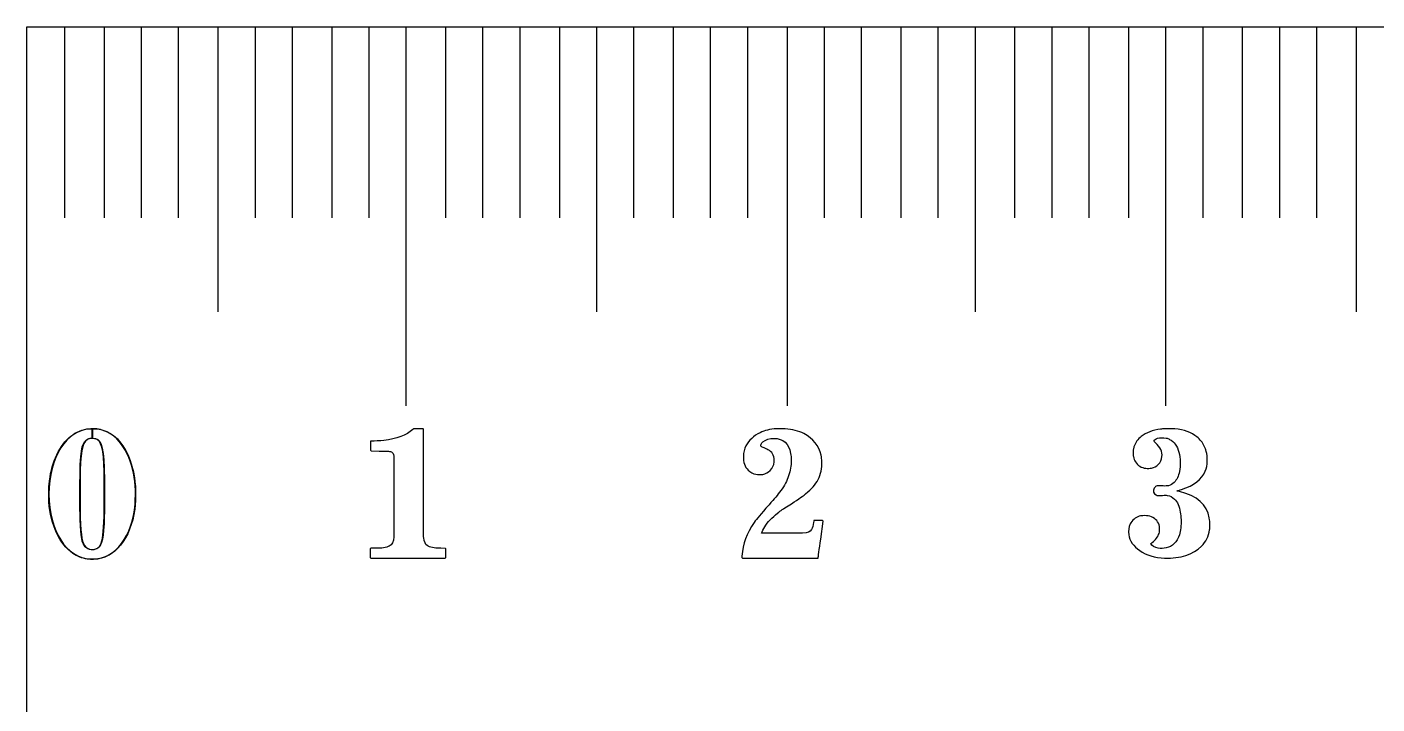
# Model space of a CAD drawing. Extents: x 0.09 to 7.29, y 6.89 to 11.9.
# Drawn here: x 0.104 to 1.504, y 9.539 to 10.241 of the extents above; entities that cross this region are included whole.
import ezdxf

# ---------------------------------------------------------------- set-up
doc = ezdxf.new("R2010")
doc.units = 0
doc.layers.add('Laag_1', color=7, linetype='CONTINUOUS')

msp = doc.modelspace()

# ---------------------------------------------------------------- linework, layer by layer
at = {"layer": 'Laag_1', "color": 1}
msp.add_lwpolyline([(0.104235, 8.773774), (0.104235, 10.240925), (7.257572, 10.240925), (7.257572, 8.773774)], close=True, dxfattribs=at)
at = {"layer": 'Laag_1', "color": 7}
for points in [[(0.143099, 10.240551), (0.143099, 10.042942)], [(0.184161, 10.240551), (0.184161, 10.042942)], [(0.222656, 10.240551), (0.222656, 10.042942)], [(0.261151, 10.240551), (0.261151, 10.042942)], [(0.302212, 10.240551), (0.302212, 9.945422)], [(0.340708, 10.240551), (0.340708, 10.042942)], [(0.379203, 10.240551), (0.379203, 10.042942)], [(0.420264, 10.240551), (0.420264, 10.042942)], [(0.458759, 10.240551), (0.458759, 10.042942)], [(0.497254, 10.240551), (0.497254, 9.8479)], [(0.538316, 10.240551), (0.538316, 10.042942)], [(0.576811, 10.240551), (0.576811, 10.042942)], [(0.615306, 10.240551), (0.615306, 10.042942)], [(0.656367, 10.240551), (0.656367, 10.042942)], [(0.694862, 10.240551), (0.694862, 9.945422)], [(0.733358, 10.240551), (0.733358, 10.042942)], [(0.774419, 10.240551), (0.774419, 10.042942)], [(0.812914, 10.240551), (0.812914, 10.042942)], [(0.85141, 10.240551), (0.85141, 10.042942)], [(0.892471, 10.240551), (0.892471, 9.8479)], [(0.930966, 10.240551), (0.930966, 10.042942)], [(0.969461, 10.240551), (0.969461, 10.042942)], [(1.010523, 10.240551), (1.010523, 10.042942)], [(1.049017, 10.240551), (1.049017, 10.042942)], [(1.087513, 10.240551), (1.087513, 9.945422)], [(1.128575, 10.240551), (1.128575, 10.042942)], [(1.16707, 10.240551), (1.16707, 10.042942)], [(1.205565, 10.240551), (1.205565, 10.042942)], [(1.246626, 10.240551), (1.246626, 10.042942)], [(1.285121, 10.240551), (1.285121, 9.8479)], [(1.323616, 10.240551), (1.323616, 10.042942)], [(1.364678, 10.240551), (1.364678, 10.042942)], [(1.403173, 10.240551), (1.403173, 10.042942)], [(1.441668, 10.240551), (1.441668, 10.042942)], [(1.48273, 10.240551), (1.48273, 9.945422)]]:
    msp.add_lwpolyline(points, dxfattribs=at)
at = {"layer": 'Laag_1', "color": 3}
for points in [[(0.166349, 9.823988), (0.16769, 9.824221), (0.171882, 9.824221), (0.176073, 9.824221), (0.177331, 9.824026)], [(0.170726, 9.81437), (0.171753, 9.814415), (0.171753, 9.819321), (0.171753, 9.824227), (0.170475, 9.824171)], [(0.172742, 9.8242), (0.172093, 9.8242), (0.172093, 9.819296), (0.172093, 9.814392), (0.172631, 9.814392)], [(0.515449, 9.767935), (0.515415, 9.823606), (0.515107, 9.823925), (0.514799, 9.824244), (0.510126, 9.824233), (0.505441, 9.824233), (0.504529, 9.823424)], [(0.171807, 9.814129), (0.170206, 9.814129), (0.169402, 9.813923)], [(0.461624, 9.81125), (0.460473, 9.81125), (0.46045, 9.806519), (0.460416, 9.801778), (0.460758, 9.801447), (0.4611, 9.801116), (0.469478, 9.801071)], [(0.216581, 9.766336), (0.216731, 9.764701), (0.216731, 9.756528), (0.216731, 9.748355), (0.216584, 9.746678)], [(1.278159, 9.765025), (1.276242, 9.765025), (1.275487, 9.764653)], [(0.927417, 9.709562), (0.930032, 9.728402), (0.929699, 9.728746), (0.929367, 9.72909), (0.924917, 9.72909), (0.920468, 9.72909), (0.920422, 9.728838)], [(0.886537, 9.715674), (0.866091, 9.715674), (0.866172, 9.715995)], [(1.270075, 9.704566), (1.269939, 9.705006), (1.270503, 9.705536)], [(0.464622, 9.700113), (0.460861, 9.700113), (0.460553, 9.699794), (0.460245, 9.699475), (0.460245, 9.69504), (0.460245, 9.690606), (0.460553, 9.690287), (0.460861, 9.689968), (0.499457, 9.689968), (0.538053, 9.689968), (0.53836, 9.690287), (0.538668, 9.690606), (0.538668, 9.695052), (0.538668, 9.699497), (0.53836, 9.699794), (0.538041, 9.70009), (0.533596, 9.700147)], [(0.845749, 9.692132), (0.845668, 9.690664), (0.845989, 9.69032), (0.846322, 9.689987), (0.885505, 9.689987), (0.924677, 9.689987), (0.924745, 9.690366)], [(0.170035, 9.688987), (0.171544, 9.688927), (0.169532, 9.688927)], [(0.173771, 9.68889), (0.171547, 9.688925), (0.17335, 9.688988)]]:
    msp.add_lwpolyline(points, dxfattribs=at)
for points in [[(0.881537, 9.824187)], [(1.285206, 9.82421)], [(0.166765, 9.689035)], [(0.173943, 9.699057)]]:
    msp.add_lwpolyline(points, close=True, dxfattribs=at)
for points in [[(0.170475, 9.824171), (0.145176, 9.82308), (0.12699, 9.794673), (0.126988, 9.756247)], [(0.133741, 9.794043), (0.141156, 9.811453), (0.152091, 9.821494), (0.166349, 9.823988)], [(0.199974, 9.810955), (0.193373, 9.819067), (0.182834, 9.824193), (0.172742, 9.8242)], [(0.177331, 9.824026), (0.186737, 9.822571), (0.194503, 9.818159), (0.200299, 9.810976)], [(0.504529, 9.823424), (0.497644, 9.817325), (0.487591, 9.813552), (0.474209, 9.812048)], [(0.864669, 9.820081), (0.858007, 9.816939), (0.852732, 9.812077), (0.849888, 9.806458)], [(0.881537, 9.824187), (0.874623, 9.823625), (0.869577, 9.822398), (0.864669, 9.820081)], [(0.890711, 9.824152), (0.889266, 9.824255), (0.882684, 9.82429), (0.881537, 9.824187)], [(0.909976, 9.819118), (0.904426, 9.821973), (0.898153, 9.823613), (0.890711, 9.824152)], [(0.927853, 9.79662), (0.925858, 9.806298), (0.919585, 9.814187), (0.909976, 9.819118)], [(1.259893, 9.816148), (1.258551, 9.815099), (1.256319, 9.812856), (1.255428, 9.811649)], [(1.279963, 9.823759), (1.271743, 9.822733), (1.265068, 9.820207), (1.259893, 9.816148)], [(1.27675, 9.814242), (1.279151, 9.81502), (1.282726, 9.815111), (1.285657, 9.814468)], [(1.285206, 9.82421), (1.282714, 9.824041), (1.281124, 9.823905), (1.279963, 9.823759)], [(1.294734, 9.824007), (1.293042, 9.824165), (1.28657, 9.8243), (1.285206, 9.82421)], [(1.317611, 9.815641), (1.31168, 9.82041), (1.304306, 9.823105), (1.294734, 9.824007)], [(1.325233, 9.80618), (1.323407, 9.809879), (1.320904, 9.812991), (1.317611, 9.815641)], [(0.159468, 9.786769), (0.160128, 9.79943), (0.160946, 9.804913), (0.162728, 9.808625)], [(0.169402, 9.813923), (0.162265, 9.812096), (0.160085, 9.804828), (0.159506, 9.780923)], [(0.162728, 9.808625), (0.164405, 9.81212), (0.167333, 9.814223), (0.170726, 9.81437)], [(0.183909, 9.787589), (0.18288, 9.808267), (0.18021, 9.814122), (0.171807, 9.814129)], [(0.172631, 9.814392), (0.1808, 9.814392), (0.183283, 9.807835), (0.184331, 9.7835)], [(0.216265, 9.745986), (0.21844, 9.772014), (0.212551, 9.7955), (0.199974, 9.810955)], [(0.200299, 9.810976), (0.209389, 9.799711), (0.214907, 9.784581), (0.216581, 9.766336)], [(0.474209, 9.812048), (0.470436, 9.811626), (0.464474, 9.81125), (0.461624, 9.81125)], [(0.469478, 9.801071), (0.476545, 9.801037), (0.478061, 9.800991), (0.479167, 9.800832)], [(0.849888, 9.806458), (0.848214, 9.803144), (0.847377, 9.799716), (0.847228, 9.795656)], [(0.865357, 9.806401), (0.864841, 9.807399), (0.865713, 9.809107), (0.867467, 9.810495)], [(0.86647, 9.805323), (0.866, 9.80561), (0.865541, 9.806069), (0.865357, 9.806401)], [(0.870139, 9.803626), (0.868281, 9.804452), (0.86663, 9.80522), (0.86647, 9.805323)], [(0.867467, 9.810495), (0.870437, 9.812869), (0.874508, 9.814176), (0.878866, 9.814176)], [(0.874267, 9.801608), (0.873854, 9.801883), (0.871997, 9.802789), (0.870139, 9.803626)], [(0.879198, 9.789785), (0.879691, 9.79467), (0.877765, 9.799291), (0.874267, 9.801608)], [(0.878866, 9.814176), (0.888613, 9.814164), (0.894541, 9.808821), (0.896261, 9.7985)], [(1.251696, 9.802967), (1.251482, 9.801884), (1.251448, 9.801253), (1.251437, 9.799133)], [(1.255428, 9.811649), (1.253511, 9.809067), (1.252327, 9.806327), (1.251696, 9.802967)], [(1.274495, 9.809563), (1.273108, 9.81077), (1.272803, 9.811153), (1.272893, 9.811593)], [(1.272893, 9.811593), (1.27304, 9.812404), (1.27481, 9.813611), (1.27675, 9.814242)], [(1.281395, 9.795209), (1.281891, 9.800328), (1.279591, 9.805121), (1.274495, 9.809563)], [(1.285657, 9.814468), (1.287055, 9.814175), (1.287923, 9.813859), (1.289322, 9.813171)], [(1.289322, 9.813171), (1.293843, 9.810939), (1.297304, 9.806102), (1.298962, 9.799708)], [(1.327308, 9.800701), (1.326778, 9.802753), (1.326282, 9.804049), (1.325233, 9.80618)], [(0.127105, 9.766212), (0.128183, 9.777206), (0.130235, 9.785811), (0.133741, 9.794043)], [(0.184335, 9.755188), (0.184335, 9.774018), (0.184241, 9.780923), (0.183909, 9.787589)], [(0.479167, 9.800832), (0.480865, 9.800581), (0.482062, 9.800262), (0.482769, 9.799851)], [(0.482769, 9.799851), (0.483704, 9.799327), (0.484171, 9.798233), (0.484604, 9.795611)], [(0.484604, 9.795611), (0.484787, 9.794528), (0.484809, 9.791382), (0.484844, 9.753858)], [(0.847228, 9.795656), (0.84701, 9.789476), (0.84865, 9.784728), (0.852239, 9.781151)], [(0.874921, 9.780818), (0.877524, 9.783398), (0.87882, 9.786116), (0.879198, 9.789785)], [(0.896777, 9.791356), (0.896766, 9.785588), (0.895997, 9.780898), (0.894151, 9.77536)], [(0.896261, 9.7985), (0.896674, 9.796046), (0.896777, 9.794567), (0.896777, 9.791356)], [(0.924699, 9.771518), (0.927509, 9.777149), (0.928759, 9.783066), (0.928575, 9.78998)], [(0.928575, 9.78998), (0.928507, 9.792721), (0.928335, 9.794326), (0.927853, 9.79662)], [(1.251437, 9.799133), (1.251437, 9.796946), (1.25147, 9.796427), (1.251685, 9.795356)], [(1.251685, 9.795356), (1.252136, 9.793157), (1.252846, 9.791353), (1.253895, 9.78973)], [(1.253895, 9.78973), (1.256341, 9.785986), (1.260074, 9.783697), (1.264719, 9.783122)], [(1.270435, 9.783291), (1.273266, 9.783911), (1.275487, 9.785118), (1.277573, 9.787159)], [(1.277573, 9.787159), (1.279816, 9.789357), (1.281079, 9.79203), (1.281395, 9.795209)], [(1.298962, 9.799708), (1.300473, 9.793901), (1.300698, 9.785749), (1.299514, 9.779796)], [(1.326304, 9.780134), (1.327714, 9.783494), (1.328266, 9.786381), (1.328356, 9.790767)], [(1.328356, 9.790767), (1.328435, 9.794928), (1.328187, 9.797352), (1.327308, 9.800701)], [(0.159346, 9.729682), (0.15899, 9.738585), (0.159078, 9.779277), (0.159468, 9.786769)], [(0.159506, 9.780923), (0.159366, 9.775182), (0.159363, 9.735878), (0.159506, 9.732008)], [(0.184331, 9.7835), (0.184585, 9.777624), (0.184651, 9.741023), (0.184421, 9.73316)], [(0.852239, 9.781151), (0.854464, 9.778926), (0.856963, 9.777584), (0.860186, 9.776885)], [(0.860186, 9.776885), (0.861768, 9.776541), (0.865736, 9.776506), (0.867284, 9.776827)], [(0.867284, 9.776827), (0.8703, 9.777435), (0.872857, 9.778777), (0.874921, 9.780818)], [(0.894151, 9.77536), (0.892271, 9.769718), (0.890012, 9.765464), (0.885941, 9.759936)], [(1.264719, 9.783122), (1.266128, 9.782942), (1.269263, 9.783043), (1.270435, 9.783291)], [(1.299514, 9.779796), (1.298567, 9.775026), (1.296707, 9.77117), (1.294068, 9.768509)], [(1.301488, 9.761101), (1.314725, 9.765408), (1.322696, 9.77152), (1.326304, 9.780134)], [(0.12699, 9.748147), (0.126836, 9.750495), (0.126923, 9.76436), (0.127105, 9.766212)], [(0.515688, 9.710885), (0.515495, 9.712184), (0.515483, 9.714874), (0.515449, 9.767935)], [(0.885941, 9.759936), (0.882684, 9.755522), (0.879405, 9.751554), (0.873843, 9.745304)], [(0.911822, 9.756657), (0.918324, 9.76184), (0.921959, 9.766048), (0.924699, 9.771518)], [(1.273108, 9.762398), (1.27171, 9.759827), (1.272702, 9.75676), (1.27534, 9.755497)], [(1.275487, 9.764653), (1.274619, 9.764224), (1.273559, 9.763221), (1.273108, 9.762398)], [(1.282466, 9.764867), (1.281147, 9.764957), (1.279208, 9.765025), (1.278159, 9.765025)], [(1.288262, 9.765115), (1.286796, 9.764743), (1.285296, 9.764675), (1.282466, 9.764867)], [(1.294068, 9.768509), (1.292287, 9.766705), (1.290573, 9.765713), (1.288262, 9.765115)], [(1.297135, 9.759556), (1.296662, 9.759556), (1.297, 9.759748), (1.297925, 9.759996)], [(1.299582, 9.759004), (1.298342, 9.759308), (1.297237, 9.759556), (1.297135, 9.759556)], [(1.297925, 9.759996), (1.298466, 9.760143), (1.300067, 9.760639), (1.301488, 9.761101)], [(0.126988, 9.756247), (0.126988, 9.718298), (0.1451, 9.689995), (0.170035, 9.688987)], [(0.151721, 9.694912), (0.138166, 9.703993), (0.128534, 9.724725), (0.12699, 9.748147)], [(0.17335, 9.688988), (0.196247, 9.689779), (0.213481, 9.712669), (0.216265, 9.745986)], [(0.173936, 9.699058), (0.182727, 9.700653), (0.184345, 9.709383), (0.184335, 9.755188)], [(0.216584, 9.746678), (0.216362, 9.744134), (0.216198, 9.742567), (0.215969, 9.740768)], [(0.484844, 9.753858), (0.484866, 9.724301), (0.484844, 9.712925), (0.484752, 9.711968)], [(0.873843, 9.745304), (0.864509, 9.734824), (0.861504, 9.731246), (0.85842, 9.7269)], [(0.893693, 9.744341), (0.903164, 9.750212), (0.907178, 9.752942), (0.911822, 9.756657)], [(1.27534, 9.755497), (1.276772, 9.754809), (1.278542, 9.754674), (1.281993, 9.75499)], [(1.281993, 9.75499), (1.284315, 9.755204), (1.285409, 9.755204), (1.286875, 9.754979)], [(1.286875, 9.754979), (1.289897, 9.754528), (1.292242, 9.753344), (1.294407, 9.751167)], [(1.294407, 9.751167), (1.29735, 9.748191), (1.299345, 9.743635), (1.300371, 9.737524)], [(1.330465, 9.731593), (1.327984, 9.745485), (1.317825, 9.754505), (1.299582, 9.759004)], [(0.159506, 9.732008), (0.16023, 9.711667), (0.161415, 9.705294), (0.16518, 9.701483)], [(0.215969, 9.740768), (0.212129, 9.710498), (0.19445, 9.688764), (0.173771, 9.68889)], [(0.184421, 9.73316), (0.183775, 9.710868), (0.182278, 9.703646), (0.177623, 9.700363)], [(0.869463, 9.722554), (0.872329, 9.727129), (0.8771, 9.732232), (0.882638, 9.73667)], [(0.882638, 9.73667), (0.886055, 9.73941), (0.888613, 9.741188), (0.893693, 9.744341)], [(1.257841, 9.73333), (1.253951, 9.732213), (1.250264, 9.729101), (1.248381, 9.725358)], [(1.263163, 9.734006), (1.260739, 9.734006), (1.259724, 9.733871), (1.257841, 9.73333)], [(1.270435, 9.732755), (1.268271, 9.733645), (1.266173, 9.734006), (1.263163, 9.734006)], [(1.278745, 9.722832), (1.277843, 9.727387), (1.274878, 9.730928), (1.270435, 9.732755)], [(1.300371, 9.737524), (1.300777, 9.735077), (1.300969, 9.73307), (1.301127, 9.72971)], [(1.331029, 9.724264), (1.33104, 9.727782), (1.330961, 9.728763), (1.330465, 9.731593)], [(0.164587, 9.701693), (0.161173, 9.70571), (0.160066, 9.711623), (0.159346, 9.729682)], [(0.85842, 9.7269), (0.850221, 9.715375), (0.84646, 9.705044), (0.845749, 9.692132)], [(0.866172, 9.715995), (0.866424, 9.717038), (0.868109, 9.720387), (0.869463, 9.722554)], [(0.917865, 9.719572), (0.916512, 9.717153), (0.914035, 9.716132), (0.908714, 9.715788)], [(0.920113, 9.727026), (0.919631, 9.723999), (0.918794, 9.721247), (0.917865, 9.719572)], [(0.920422, 9.728838), (0.920388, 9.728689), (0.92025, 9.727875), (0.920113, 9.727026)], [(1.248381, 9.725358), (1.246859, 9.722336), (1.24634, 9.718333), (1.246949, 9.714285)], [(1.278678, 9.716935), (1.279005, 9.71848), (1.279038, 9.721321), (1.278745, 9.722832)], [(1.301127, 9.72971), (1.301397, 9.723745), (1.300834, 9.718412), (1.299514, 9.714274)], [(1.322245, 9.702333), (1.327015, 9.707092), (1.32971, 9.712447), (1.330769, 9.719303)], [(1.330769, 9.719303), (1.330995, 9.720712), (1.331029, 9.721389), (1.331029, 9.724264)], [(0.484752, 9.711968), (0.484251, 9.706884), (0.482735, 9.703829), (0.48001, 9.702415)], [(0.519245, 9.702985), (0.517467, 9.704296), (0.516281, 9.706941), (0.515688, 9.710885)], [(0.908714, 9.715788), (0.907728, 9.715719), (0.898314, 9.715674), (0.886537, 9.715674)], [(0.924745, 9.690366), (0.924768, 9.690561), (0.925972, 9.699207), (0.927417, 9.709562)], [(1.246949, 9.714285), (1.247908, 9.707825), (1.251696, 9.7023), (1.258281, 9.697733)], [(1.277539, 9.700304), (1.274055, 9.700913), (1.270571, 9.702897), (1.270075, 9.704566)], [(1.270503, 9.705536), (1.270819, 9.705817), (1.271687, 9.706573), (1.272442, 9.707216)], [(1.272442, 9.707216), (1.275814, 9.710068), (1.2779, 9.713327), (1.278678, 9.716935)], [(1.299514, 9.714274), (1.297056, 9.706596), (1.292253, 9.701837), (1.285567, 9.700484)], [(0.166768, 9.68901), (0.161337, 9.68984), (0.156404, 9.691775), (0.151721, 9.694912)], [(0.177623, 9.700363), (0.173739, 9.697624), (0.167505, 9.69826), (0.164587, 9.701693)], [(0.16518, 9.701483), (0.167228, 9.699411), (0.170657, 9.698461), (0.173943, 9.699057)], [(0.169532, 9.688927), (0.16822, 9.688927), (0.167257, 9.688962), (0.166765, 9.689035)], [(0.48001, 9.702415), (0.47683, 9.700774), (0.472453, 9.700113), (0.464622, 9.700113)], [(0.524716, 9.700854), (0.5223, 9.701344), (0.520533, 9.702028), (0.519245, 9.702985)], [(0.533596, 9.700147), (0.528865, 9.700204), (0.527247, 9.700341), (0.524716, 9.700854)], [(1.258281, 9.697733), (1.265204, 9.69293), (1.273908, 9.690336), (1.284135, 9.689998)], [(1.285567, 9.700484), (1.283064, 9.699966), (1.279873, 9.699898), (1.277539, 9.700304)], [(1.284135, 9.689998), (1.300495, 9.689468), (1.313608, 9.693708), (1.322245, 9.702333)]]:
    msp.add_open_spline(points, degree=3, dxfattribs=at)

doc.saveas('drawing.dxf')
